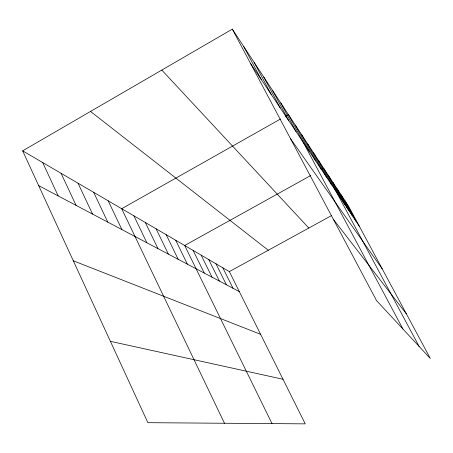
<?xml version="1.0" encoding="UTF-8"?>
<svg xmlns="http://www.w3.org/2000/svg" width="453" height="453" viewBox="0 0 453 453"><rect width="100%" height="100%" fill="white"/><g stroke="black" fill="none" stroke-linecap="round" stroke-linejoin="round"><path stroke-width="0.68" d="M22.65 150.843L229.348 271.596L305.237 423.861L147.876 422.683L22.65 150.843L232.315 29.139L348.589 206.234L430.35 358.51L376.562 300.633L232.315 29.139M280.475 119.026L121.693 208.703L224.473 423.261M285.35 116.274L288.397 114.552L402.932 329.008M310.826 175.475L184.665 245.492L272.021 423.617M321.251 169.688L323.702 168.329L419.121 346.426M229.348 271.596L331.675 215.509M346.171 207.559L348.589 206.234M110.407 341.341L283.012 379.263M73.301 260.798L260.605 334.303M38.669 185.617L239.314 291.596M90.521 111.444L268.284 250.254M161.795 70.073L308.821 228.035M333.34 219.28L406.392 313.884M290.594 138.822L382.247 268.918M250.736 63.799L359.32 226.223M344.965 200.713L355.95 221.177M341.154 194.903L352.4 215.871M337.14 188.793L348.668 210.283M332.904 182.344L344.722 204.388M328.431 175.532L340.56 198.159M318.691 160.696L331.483 184.586M313.374 152.599L326.528 177.174M307.723 143.986L321.256 169.286M301.698 134.818L315.639 160.883M295.271 125.028L309.637 151.908M280.792 102.973L296.115 131.681M272.598 90.492L288.453 120.221M263.742 77.004L280.175 107.837M254.15 62.389L271.188 94.4M243.708 46.489L261.415 79.779M222.825 267.785L233.006 288.261M215.973 263.782L226.375 284.761M208.759 259.569L219.399 281.075M201.155 255.124L212.044 277.185M193.137 250.441L204.28 273.085M175.702 240.254L187.389 264.167M166.194 234.699L178.176 259.303M156.104 228.805L168.391 254.133M145.362 222.531L157.978 248.635M133.918 215.849L146.874 242.768M108.193 200.815L121.897 229.575M93.669 192.332L107.786 222.123M78.007 183.182L92.559 214.076M61.064 173.284L76.076 205.373M42.673 162.542L58.177 195.917"/></g></svg>
